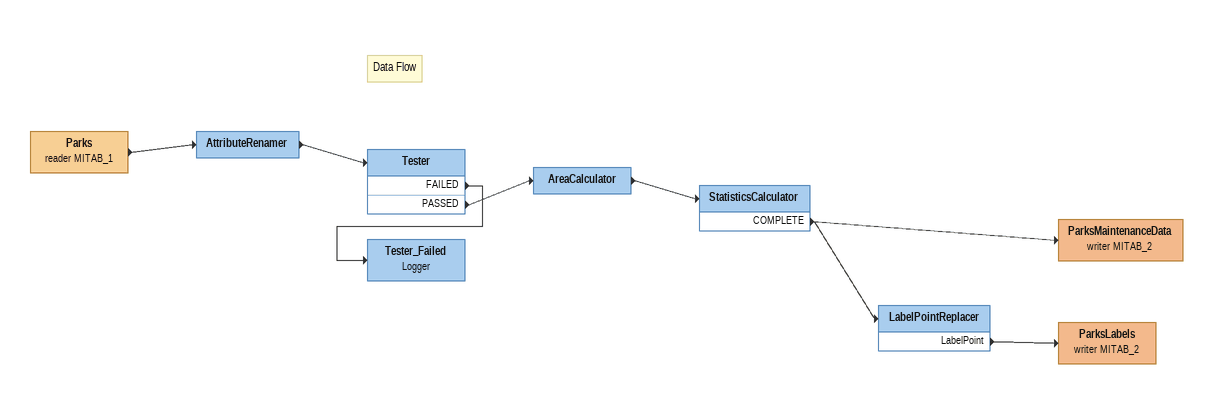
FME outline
Parks (reader MITAB_1)
    -> AttributeRenamer
AttributeRenamer
    -> Tester
Note: Data Flow
Tester
    FAILED -> Tester_Failed
    PASSED -> AreaCalculator
AreaCalculator
    -> StatisticsCalculator
StatisticsCalculator
    COMPLETE -> ParksMaintenanceData (writer MITAB_2)
    COMPLETE -> LabelPointReplacer
ParksMaintenanceData (writer MITAB_2)
LabelPointReplacer
    LabelPoint -> ParksLabels (writer MITAB_2)
ParksLabels (writer MITAB_2)
Tester_Failed: Logger
